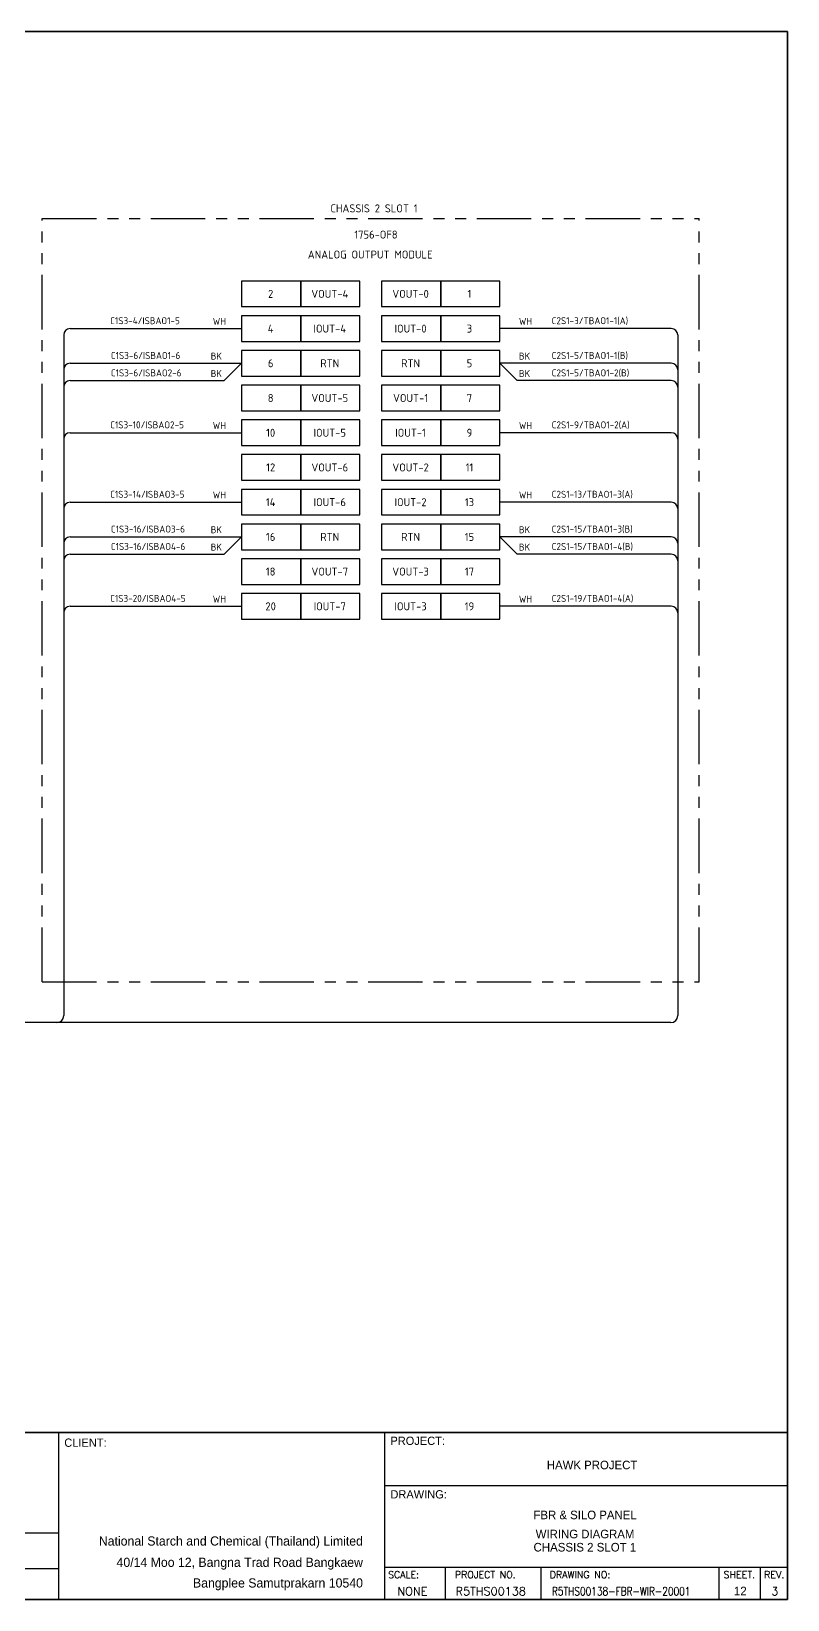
# Model space of a CAD drawing. Header units: inches. Extents: x 579627 to 667544, y 458630 to 507164.
# Drawn here: x 617459 to 618764, y 493540 to 496244 of the extents above; entities that cross this region are included whole.
import ezdxf
from ezdxf.enums import TextEntityAlignment as Align

# ---------------------------------------------------------------- set-up
doc = ezdxf.new("R2010")
doc.units = ezdxf.units.IN
doc.header["$MEASUREMENT"] = 0
doc.linetypes.add('PHANTOM2', pattern=[1.25, 0.625, -0.125, 0.125, -0.125, 0.125, -0.125])
for name, color, linetype in [('ASHADE', 7, 'Continuous'), ('GT_1', 9, 'Continuous'), ('HELPPOINT', 7, 'Continuous'), ('IE-EQUIP', 253, 'Continuous'), ('MEMBER', 7, 'Continuous'), ('TITLE_BOX', 7, 'Continuous')]:
    doc.layers.add(name, color=color, linetype=linetype)
doc.styles.add('HTX11', font='O8111901')
doc.styles.add('ISO3098B', font='ISO3098B.shx')
doc.styles.add('ROMANS', font='romans.shx', dxfattribs={"width": 0.85, "height": 25})
doc.styles.add('T1', font='browa.ttf', dxfattribs={"height": 1000})

# ---------------------------------------------------------------- blocks, each defined once
blk = doc.blocks.new('TPA')
at = {"color": 4}
for p, q in [((566459.5, 502010.1), (566459.5, 501946.4)), ((566647.2, 502010.1), (566647.2, 501946.4))]:
    blk.add_line(p, q, dxfattribs=at)
at = {"color": 4, "ltscale": 0.5}
for p, q in [((566996.2, 502010.1), (566996.2, 501946.4)), ((566996.2, 502010.1), (566996.2, 501946.4)), ((567077.1, 502010.1), (567077.1, 501946.4)), ((567077.1, 502010.1), (567077.1, 501946.4))]:
    blk.add_line(p, q, dxfattribs=at)
at = {"layer": 'GT_1', "color": 4}
for p, q in [((566341, 501946.4), (566341, 502273.8)), ((566341, 501946.4), (566341, 502273.8)), ((566341, 502010.1), (567131, 502010.1))]:
    blk.add_line(p, q, dxfattribs=at)
at = {"layer": 'GT_1', "color": 4, "flags": 128}
for points in [[(565702.1, 501946.4), (565702.1, 502273.8)], [(566341, 501946.4), (566341, 502273.8)], [(565702.1, 502076.3), (564807.7, 502076.3)], [(565702.1, 502006.4), (564807.7, 502006.4)]]:
    blk.add_lwpolyline(points, dxfattribs=at)
at = {"layer": 'HELPPOINT', "color": 4, "lineweight": 35}
for p, q in [((562706.8, 505019.3), (567131, 505019.3)), ((562706.8, 505019.3), (567131, 505019.3)), ((567131, 505019.3), (567131, 501946.4)), ((567131, 505019.3), (567131, 501946.4)), ((567131, 501946.4), (562706.8, 501946.4)), ((567131, 501946.4), (562706.8, 501946.4))]:
    blk.add_line(p, q, dxfattribs=at)
at = {"layer": 'HELPPOINT', "color": 4}
for p, q in [((566341, 502169.7), (567131, 502169.7)), ((566341, 502169.7), (567131, 502169.7)), ((566341, 502010.1), (567131, 502010.1))]:
    blk.add_line(p, q, dxfattribs=at)
at = {"layer": 'MEMBER', "color": 4, "lineweight": 35}
blk.add_line((562706.8, 502273.8), (567131, 502273.8), dxfattribs=at)
blk.add_line((562706.8, 502273.8), (567131, 502273.8), dxfattribs=at)
at = {"layer": 'MEMBER', "color": 4}
for p, q in [((566341, 502169.7), (567131, 502169.7)), ((566341, 502169.7), (567131, 502169.7)), ((566341, 502010.1), (567131, 502010.1)), ((566341, 502010.1), (567131, 502010.1))]:
    blk.add_line(p, q, dxfattribs=at)
at = {"color": 4, "ltscale": 100, "style": 'HTX11'}
for s, p in [('HAWK PROJECT', (566747.6, 502210.2)), ('FBR & SILO PANEL', (566733.8, 502112.3)), ('WIRING DIAGRAM', (566733.8, 502074.9))]:
    blk.add_text(s, height=16.696, dxfattribs=at).set_placement(p, align=Align.MIDDLE_CENTER)
at = {"style": 'HTX11'}
for tag, p in [('A', (566704.3, 502037.1)), ('B', (567038.2, 501963.3))]:
    blk.add_attdef(tag, text='', height=16.8, dxfattribs=at).set_placement(p, align=Align.MIDDLE_CENTER)
at = {"layer": 'GT_1', "color": 4, "style": 'HTX11'}
for s, p in [('CLIENT:', (565712.8, 502245.8)), ('PROJECT:', (566352.2, 502249.5)), ('DRAWING:', (566352.2, 502144.6))]:
    blk.add_text(s, height=16.19, dxfattribs=at).set_placement(p)
at = {"layer": 'MEMBER', "color": 4, "ltscale": 0.8, "style": 'ROMANS'}
for s, height, p in [('SCALE:', 13.49, (566347.7, 501988.5)), ('PROJECT NO.', 13.495, (566478.7, 501988.5)), ('DRAWING NO:', 13.495, (566664.7, 501988.5)), ('SHEET.', 13.64, (567005.3, 501988.5)), ('REV.', 13.64, (567084.8, 501988.5)), ('NONE', 16.17, (566365.9, 501954.7)), ('R5THS00138', 16.17, (566480, 501954.7))]:
    blk.add_text(s, height=height, dxfattribs=at).set_placement(p)
at = {"layer": 'MEMBER', "color": 4, "ltscale": 0.8, "style": 'ROMANS', "width": 0.8}
blk.add_text('R5THS00138-FBR-WIR-20001', height=16.175, dxfattribs=at).set_placement((566668.8, 501954.7))
at = {"layer": 'MEMBER', "color": 4, "ltscale": 0.8, "style": 'ROMANS'}
blk.add_text('3', height=16.2, dxfattribs=at).set_placement((567105.9, 501954.7), align=Align.CENTER)
at = {"layer": 'TITLE_BOX', "color": 7, "linetype": 'ByBlock', "style": 'T1'}
for s, p in [('National Starch and Chemical (Thailand) Limited', (566298.3, 502052.3)), ('40/14 Moo 12, Bangna Trad Road Bangkaew', (566298.3, 502010.5)), ('Bangplee Samutprakarn 10540', (566298.3, 501970.1))]:
    blk.add_text(s, height=18, dxfattribs=at).set_placement(p, align=Align.RIGHT)

msp = doc.modelspace()

# ---------------------------------------------------------------- linework, layer by layer
at = {"color": 6}
for p, q in [((617515.1, 495720.6), (617515.1, 494546.9)), ((617526.1, 495731.6), (617822, 495731.6)), ((617526.1, 495671.8), (617822, 495671.8)), ((617822, 495671.8), (617792, 495641.8)), ((617526.1, 495641.8), (617792, 495641.8)), ((617526.1, 495552), (617822, 495552)), ((617526.1, 495432.3), (617822, 495432.3)), ((617526.1, 495372.4), (617822, 495372.4)), ((617822, 495372.4), (617792, 495342.4)), ((617526.1, 495342.4), (617792, 495342.4)), ((617526.1, 495252.7), (617822, 495252.7))]:
    msp.add_line(p, q, dxfattribs=at)
at = {"color": 4}
for p, q in [((618563.4, 495731.6), (618267.6, 495731.6)), ((618574.5, 495720.6), (618574.5, 494546.9)), ((618563.4, 495552), (618267.6, 495552)), ((618563.4, 495432.3), (618267.6, 495432.3)), ((618563.4, 495252.7), (618267.6, 495252.7)), ((618562.5, 494534.9), (617344.4, 494534.9))]:
    msp.add_line(p, q, dxfattribs=at)
at = {"color": 0}
for p, q in [((618563.4, 495671.8), (618267.6, 495671.8)), ((618267.6, 495671.8), (618297.6, 495641.8)), ((618563.4, 495641.8), (618297.6, 495641.8)), ((618563.4, 495372.4), (618267.6, 495372.4)), ((618267.6, 495372.4), (618297.6, 495342.4)), ((618563.4, 495342.4), (618297.6, 495342.4))]:
    msp.add_line(p, q, dxfattribs=at)
at = {"color": 6}
for centre, radius, start, end in [((617526.1, 495720.6), 11.1, 90, 180), ((617526.1, 495660.7), 11.1, 90, 180), ((617526.1, 495630.7), 11.1, 90, 180), ((617526.1, 495541), 11.1, 90, 180), ((617526.1, 495421.2), 11.1, 90, 180), ((617526.1, 495361.4), 11.1, 90, 180), ((617526.1, 495331.4), 11.1, 90, 180), ((617526.1, 495241.6), 11.1, 90, 180), ((617503.1, 494546.9), 12, 270, 0)]:
    msp.add_arc(centre, radius, start, end, dxfattribs=at)
at = {"color": 4}
for centre, radius, start, end in [((618563.4, 495720.6), 11.1, 0, 90), ((618563.4, 495541), 11.1, 0, 90), ((618563.4, 495421.2), 11.1, 0, 90), ((618563.4, 495241.6), 11.1, 0, 90), ((618562.5, 494546.9), 12, 270, 0)]:
    msp.add_arc(centre, radius, start, end, dxfattribs=at)
at = {"color": 0}
for centre in [(618563.4, 495660.7), (618563.4, 495630.7), (618563.4, 495361.4), (618563.4, 495331.4)]:
    msp.add_arc(centre, 11.1, 0, 90, dxfattribs=at)
at = {"layer": 'ASHADE', "color": 6, "linetype": 'PHANTOM2', "ltscale": 150}
for p, q in [((617478.1, 495921.4), (618611.5, 495921.4)), ((617478.1, 494605.3), (617478.1, 495921.4)), ((618611.5, 494605.3), (618611.5, 495921.4)), ((617478.1, 494605.3), (618611.5, 494605.3))]:
    msp.add_line(p, q, dxfattribs=at)
at = {"layer": 'IE-EQUIP', "linetype": 'Continuous'}
for points in [[(617822, 495813.6), (617822, 495769.4), (617924.1, 495769.4), (617924.1, 495813.6)], [(617924.1, 495813.6), (617924.1, 495769.4), (618026.2, 495769.4), (618026.2, 495813.6)], [(618063.4, 495813.6), (618063.4, 495769.4), (618165.5, 495769.4), (618165.5, 495813.6)], [(618165.5, 495813.6), (618165.5, 495769.4), (618267.6, 495769.4), (618267.6, 495813.6)], [(617822, 495753.8), (617822, 495709.5), (617924.1, 495709.5), (617924.1, 495753.8)], [(617924.1, 495753.8), (617924.1, 495709.5), (618026.2, 495709.5), (618026.2, 495753.8)], [(618063.4, 495753.8), (618063.4, 495709.5), (618165.5, 495709.5), (618165.5, 495753.8)], [(618165.5, 495753.8), (618165.5, 495709.5), (618267.6, 495709.5), (618267.6, 495753.8)], [(617822, 495693.9), (617822, 495649.6), (617924.1, 495649.6), (617924.1, 495693.9)], [(617924.1, 495693.9), (617924.1, 495649.6), (618026.2, 495649.6), (618026.2, 495693.9)], [(618063.4, 495693.9), (618063.4, 495649.6), (618165.5, 495649.6), (618165.5, 495693.9)], [(618165.5, 495693.9), (618165.5, 495649.6), (618267.6, 495649.6), (618267.6, 495693.9)], [(617822, 495634), (617822, 495589.8), (617924.1, 495589.8), (617924.1, 495634)], [(617924.1, 495634), (617924.1, 495589.8), (618026.2, 495589.8), (618026.2, 495634)], [(618063.4, 495634), (618063.4, 495589.8), (618165.5, 495589.8), (618165.5, 495634)], [(618165.5, 495634), (618165.5, 495589.8), (618267.6, 495589.8), (618267.6, 495634)], [(617822, 495574.2), (617822, 495529.9), (617924.1, 495529.9), (617924.1, 495574.2)], [(617924.1, 495574.2), (617924.1, 495529.9), (618026.2, 495529.9), (618026.2, 495574.2)], [(618063.4, 495574.2), (618063.4, 495529.9), (618165.5, 495529.9), (618165.5, 495574.2)], [(618165.5, 495574.2), (618165.5, 495529.9), (618267.6, 495529.9), (618267.6, 495574.2)], [(617822, 495514.3), (617822, 495470), (617924.1, 495470), (617924.1, 495514.3)], [(617924.1, 495514.3), (617924.1, 495470), (618026.2, 495470), (618026.2, 495514.3)], [(618063.4, 495514.3), (618063.4, 495470), (618165.5, 495470), (618165.5, 495514.3)], [(618165.5, 495514.3), (618165.5, 495470), (618267.6, 495470), (618267.6, 495514.3)], [(617822, 495454.4), (617822, 495410.2), (617924.1, 495410.2), (617924.1, 495454.4)], [(617924.1, 495454.4), (617924.1, 495410.2), (618026.2, 495410.2), (618026.2, 495454.4)], [(618063.4, 495454.4), (618063.4, 495410.2), (618165.5, 495410.2), (618165.5, 495454.4)], [(618165.5, 495454.4), (618165.5, 495410.2), (618267.6, 495410.2), (618267.6, 495454.4)], [(617822, 495394.6), (617822, 495350.3), (617924.1, 495350.3), (617924.1, 495394.6)], [(617924.1, 495394.6), (617924.1, 495350.3), (618026.2, 495350.3), (618026.2, 495394.6)], [(618063.4, 495394.6), (618063.4, 495350.3), (618165.5, 495350.3), (618165.5, 495394.6)], [(618165.5, 495394.6), (618165.5, 495350.3), (618267.6, 495350.3), (618267.6, 495394.6)], [(617822, 495334.7), (617822, 495290.4), (617924.1, 495290.4), (617924.1, 495334.7)], [(617924.1, 495334.7), (617924.1, 495290.4), (618026.2, 495290.4), (618026.2, 495334.7)], [(618063.4, 495334.7), (618063.4, 495290.4), (618165.5, 495290.4), (618165.5, 495334.7)], [(618165.5, 495334.7), (618165.5, 495290.4), (618267.6, 495290.4), (618267.6, 495334.7)], [(617822, 495274.8), (617822, 495230.6), (617924.1, 495230.6), (617924.1, 495274.8)], [(617924.1, 495274.8), (617924.1, 495230.6), (618026.2, 495230.6), (618026.2, 495274.8)], [(618063.4, 495274.8), (618063.4, 495230.6), (618165.5, 495230.6), (618165.5, 495274.8)], [(618165.5, 495274.8), (618165.5, 495230.6), (618267.6, 495230.6), (618267.6, 495274.8)]]:
    msp.add_lwpolyline(points, close=True, dxfattribs=at)

# ---------------------------------------------------------------- block references
ref = msp.add_blockref('TPA', (119688.8, 51827.1), dxfattribs=dict(xscale=0.8800000000046566, yscale=0.8800000000046566, zscale=0.8800000000000001))
ref.add_attrib('SHT', '12', dxfattribs={"height": 14.82, "style": 'HTX11'}).set_placement((618682.4, 493554.8), align=Align.MIDDLE_CENTER)
ref.add_attrib('B', 'CHASSIS 2 SLOT 1', dxfattribs={"height": 14.821, "style": 'HTX11'}).set_placement((618414.3, 493630.3), align=Align.MIDDLE_CENTER)

# ---------------------------------------------------------------- texts
at = {"color": 2, "style": 'ISO3098B'}
for s, p in [('CHASSIS 2 SLOT 1', (618050.4, 495938.9)), ('1756-OF8', (618053.8, 495893.7)), ('ANALOG OUTPUT MODULE', (618043.8, 495859.3)), ('2', (617872.1, 495791.5)), ('VOUT-4', (617974.1, 495791.5)), ('VOUT-0', (618113.5, 495791.5)), ('1', (618215.1, 495791.5)), ('4', (617872.1, 495731.6)), ('IOUT-4', (617974.1, 495731.6)), ('IOUT-0', (618113.5, 495731.6)), ('3', (618215.1, 495731.6)), ('6', (617872.1, 495671.8)), ('RTN', (617974.1, 495671.8)), ('RTN', (618113.5, 495671.8)), ('5', (618215.1, 495671.8)), ('8', (617872.1, 495611.9)), ('VOUT-5', (617974.1, 495611.9)), ('VOUT-1', (618113.5, 495611.9)), ('7', (618215.1, 495611.9)), ('10', (617872.1, 495552)), ('IOUT-5', (617974.1, 495552)), ('IOUT-1', (618113.5, 495552)), ('9', (618215.1, 495552)), ('12', (617872.1, 495492.2)), ('VOUT-6', (617974.1, 495492.2)), ('VOUT-2', (618113.5, 495492.2)), ('11', (618215.1, 495492.2)), ('14', (617872.1, 495432.3)), ('IOUT-6', (617974.1, 495432.3)), ('IOUT-2', (618113.5, 495432.3)), ('13', (618215.1, 495432.3)), ('16', (617872.1, 495372.4)), ('RTN', (617974.1, 495372.4)), ('RTN', (618113.5, 495372.4)), ('15', (618215.1, 495372.4)), ('18', (617872.1, 495312.6)), ('VOUT-7', (617974.1, 495312.6)), ('VOUT-3', (618113.5, 495312.6)), ('17', (618215.1, 495312.6)), ('20', (617872.1, 495252.7)), ('IOUT-7', (617974.1, 495252.7)), ('IOUT-3', (618113.5, 495252.7)), ('19', (618215.1, 495252.7))]:
    msp.add_text(s, height=13.8, dxfattribs=at).set_placement(p, align=Align.MIDDLE)
at = {"color": 6, "style": 'ISO3098B'}
for s, p in [('C1S3-4/ISBAO1-5', (617595.2, 495739.2)), ('C1S3-6/ISBAO1-6', (617596.4, 495679.2)), ('C1S3-6/ISBAO2-6', (617596.4, 495649.2)), ('C1S3-10/ISBAO2-5', (617595.2, 495559.6)), ('C1S3-14/ISBAO3-5', (617595.2, 495439.9)), ('C1S3-16/ISBAO3-6', (617596.4, 495379.9)), ('C1S3-16/ISBAO4-6', (617596.4, 495349.9)), ('C1S3-20/ISBAO4-5', (617595.2, 495260.3))]:
    msp.add_text(s, height=12, dxfattribs=at).set_placement(p)
at = {"color": 4, "style": 'ISO3098B'}
for s, p in [('WH', (617772.3, 495738)), ('WH', (618300.5, 495738)), ('C2S1-3/TBAO1-1(A)', (618357, 495739.2)), ('WH', (617772.3, 495558.4)), ('WH', (618300.5, 495558.4)), ('C2S1-9/TBAO1-2(A)', (618357, 495559.6)), ('WH', (617772.3, 495438.6)), ('WH', (618300.5, 495438.6)), ('C2S1-13/TBAO1-3(A)', (618357, 495439.9)), ('WH', (617772.3, 495259)), ('WH', (618300.5, 495259)), ('C2S1-19/TBAO1-4(A)', (618357, 495260.3))]:
    msp.add_text(s, height=12, dxfattribs=at).set_placement(p)
at = {"color": 0, "style": 'ISO3098B'}
for s, p in [('BK', (617768.7, 495678.1)), ('BK', (618300.5, 495678.1)), ('C2S1-5/TBAO1-1(B)', (618357, 495679.2)), ('BK', (617768.7, 495648.1)), ('BK', (618300.5, 495648.1)), ('C2S1-5/TBAO1-2(B)', (618357, 495649.2)), ('BK', (617768.7, 495378.8)), ('BK', (618300.5, 495378.8)), ('C2S1-15/TBAO1-3(B)', (618357, 495379.9)), ('BK', (617768.7, 495348.8)), ('BK', (618300.5, 495348.8)), ('C2S1-15/TBAO1-4(B)', (618357, 495349.9))]:
    msp.add_text(s, height=12, dxfattribs=at).set_placement(p)

doc.saveas('drawing.dxf')
